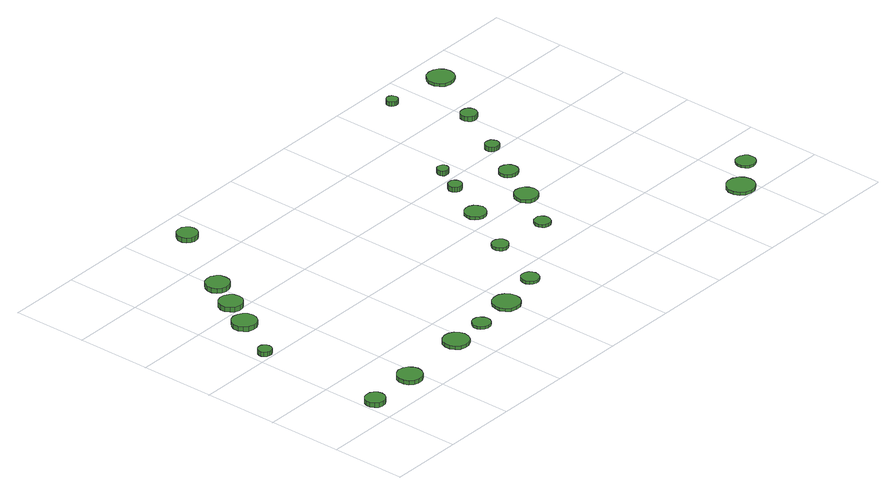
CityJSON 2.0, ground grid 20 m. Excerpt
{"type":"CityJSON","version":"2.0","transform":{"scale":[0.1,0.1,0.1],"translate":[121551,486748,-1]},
"CityObjects":{
"tree1":{"type":"SolitaryVegetationObject","geometry":[{"type":"MultiSurface","lod":"1","boundaries":[[[0,1,2,3,4,5,6,7,8,9,10,11,12,13,14]],[[15,16,17,18,19,20,21,22,23,24,25,26,27,28,29]],[[0,29,28,1]],[[1,28,27,2]],[[2,27,26,3]],[[3,26,25,4]],[[4,25,24,5]],[[5,24,23,6]],[[6,23,22,7]],[[7,22,21,8]],[[8,21,20,9]],[[9,20,19,10]],[[10,19,18,11]],[[11,18,17,12]],[[12,17,16,13]],[[13,16,15,14]],[[14,15,29,0]]]}]},
"tree2":{"type":"SolitaryVegetationObject","geometry":[{"type":"MultiSurface","lod":"1","boundaries":[[[30,31,32,33,34,35,36,37,38,39,40,41,42,43,44]],[[45,46,47,48,49,50,51,52,53,54,55,56,57,58,59]],[[30,59,58,31]],[[31,58,57,32]],[[32,57,56,33]],[[33,56,55,34]],[[34,55,54,35]],[[35,54,53,36]],[[36,53,52,37]],[[37,52,51,38]],[[38,51,50,39]],[[39,50,49,40]],[[40,49,48,41]],[[41,48,47,42]],[[42,47,46,43]],[[43,46,45,44]],[[44,45,59,30]]]}]},
"tree3":{"type":"SolitaryVegetationObject","geometry":[{"type":"MultiSurface","lod":"1","boundaries":[[[60,61,62,63,64,65,66,67,68,69,70,71,72,73,74]],[[75,76,77,78,79,80,81,82,83,84,85,86,87,88,89]],[[60,89,88,61]],[[61,88,87,62]],[[62,87,86,63]],[[63,86,85,64]],[[64,85,84,65]],[[65,84,83,66]],[[66,83,82,67]],[[67,82,81,68]],[[68,81,80,69]],[[69,80,79,70]],[[70,79,78,71]],[[71,78,77,72]],[[72,77,76,73]],[[73,76,75,74]],[[74,75,89,60]]]}]},
"tree4":{"type":"SolitaryVegetationObject","geometry":[{"type":"MultiSurface","lod":"1","boundaries":[[[90,91,92,93,94,95,96,97,98,99,100,101,102,103,104]],[[105,106,107,108,109,110,111,112,113,114,115,116,117,118,119]],[[90,119,118,91]],[[91,118,117,92]],[[92,117,116,93]],[[93,116,115,94]],[[94,115,114,95]],[[95,114,113,96]],[[96,113,112,97]],[[97,112,111,98]],[[98,111,110,99]],[[99,110,109,100]],[[100,109,108,101]],[[101,108,107,102]],[[102,107,106,103]],[[103,106,105,104]],[[104,105,119,90]]]}]},
"tree5":{"type":"SolitaryVegetationObject","geometry":[{"type":"MultiSurface","lod":"1","boundaries":[[[120,121,122,123,124,125,126,127,128,129,130,131,132,133,134]],[[135,136,137,138,139,140,141,142,143,144,145,146,147,148,149]],[[120,149,148,121]],[[121,148,147,122]],[[122,147,146,123]],[[123,146,145,124]],[[124,145,144,125]],[[125,144,143,126]],[[126,143,142,127]],[[127,142,141,128]],[[128,141,140,129]],[[129,140,139,130]],[[130,139,138,131]],[[131,138,137,132]],[[132,137,136,133]],[[133,136,135,134]],[[134,135,149,120]]]}]},
"tree6":{"type":"SolitaryVegetationObject","geometry":[{"type":"MultiSurface","lod":"1","boundaries":[[[150,151,152,153,154,155,156,157,158,159,160,161,162,163,164]],[[165,166,167,168,169,170,171,172,173,174,175,176,177,178,179]],[[150,179,178,151]],[[151,178,177,152]],[[152,177,176,153]],[[153,176,175,154]],[[154,175,174,155]],[[155,174,173,156]],[[156,173,172,157]],[[157,172,171,158]],[[158,171,170,159]],[[159,170,169,160]],[[160,169,168,161]],[[161,168,167,162]],[[162,167,166,163]],[[163,166,165,164]],[[164,165,179,150]]]}]},
"tree7":{"type":"SolitaryVegetationObject","geometry":[{"type":"MultiSurface","lod":"1","boundaries":[[[180,181,182,183,184,185,186,187,188,189,190,191,192,193,194]],[[195,196,197,198,199,200,201,202,203,204,205,206,207,208,209]],[[180,209,208,181]],[[181,208,207,182]],[[182,207,206,183]],[[183,206,205,184]],[[184,205,204,185]],[[185,204,203,186]],[[186,203,202,187]],[[187,202,201,188]],[[188,201,200,189]],[[189,200,199,190]],[[190,199,198,191]],[[191,198,197,192]],[[192,197,196,193]],[[193,196,195,194]],[[194,195,209,180]]]}]},
"tree8":{"type":"SolitaryVegetationObject","geometry":[{"type":"MultiSurface","lod":"1","boundaries":[[[210,211,212,213,214,215,216,217,218,219,220,221,222,223,224]],[[225,226,227,228,229,230,231,232,233,234,235,236,237,238,239]],[[210,239,238,211]],[[211,238,237,212]],[[212,237,236,213]],[[213,236,235,214]],[[214,235,234,215]],[[215,234,233,216]],[[216,233,232,217]],[[217,232,231,218]],[[218,231,230,219]],[[219,230,229,220]],[[220,229,228,221]],[[221,228,227,222]],[[222,227,226,223]],[[223,226,225,224]],[[224,225,239,210]]]}]},
"tree9":{"type":"SolitaryVegetationObject","geometry":[{"type":"MultiSurface","lod":"1","boundaries":[[[240,241,242,243,244,245,246,247,248,249,250,251,252,253,254]],[[255,256,257,258,259,260,261,262,263,264,265,266,267,268,269]],[[240,269,268,241]],[[241,268,267,242]],[[242,267,266,243]],[[243,266,265,244]],[[244,265,264,245]],[[245,264,263,246]],[[246,263,262,247]],[[247,262,261,248]],[[248,261,260,249]],[[249,260,259,250]],[[250,259,258,251]],[[251,258,257,252]],[[252,257,256,253]],[[253,256,255,254]],[[254,255,269,240]]]}]},
"tree10":{"type":"SolitaryVegetationObject","geometry":[{"type":"MultiSurface","lod":"1","boundaries":[[[270,271,272,273,274,275,276,277,278,279,280,281,282,283,284]],[[285,286,287,288,289,290,291,292,293,294,295,296,297,298,299]],[[270,299,298,271]],[[271,298,297,272]],[[272,297,296,273]],[[273,296,295,274]],[[274,295,294,275]],[[275,294,293,276]],[[276,293,292,277]],[[277,292,291,278]],[[278,291,290,279]],[[279,290,289,280]],[[280,289,288,281]],[[281,288,287,282]],[[282,287,286,283]],[[283,286,285,284]],[[284,285,299,270]]]}]},
"tree11":{"type":"SolitaryVegetationObject","geometry":[{"type":"MultiSurface","lod":"1","boundaries":[[[300,301,302,303,304,305,306,307,308,309,310,311,312,313,314]],[[315,316,317,318,319,320,321,322,323,324,325,326,327,328,329]],[[300,329,328,301]],[[301,328,327,302]],[[302,327,326,303]],[[303,326,325,304]],[[304,325,324,305]],[[305,324,323,306]],[[306,323,322,307]],[[307,322,321,308]],[[308,321,320,309]],[[309,320,319,310]],[[310,319,318,311]],[[311,318,317,312]],[[312,317,316,313]],[[313,316,315,314]],[[314,315,329,300]]]}]},
"tree12":{"type":"SolitaryVegetationObject","geometry":[{"type":"MultiSurface","lod":"1","boundaries":[[[330,331,332,333,334,335,336,337,338,339,340,341,342,343,344]],[[345,346,347,348,349,350,351,352,353,354,355,356,357,358,359]],[[330,359,358,331]],[[331,358,357,332]],[[332,357,356,333]],[[333,356,355,334]],[[334,355,354,335]],[[335,354,353,336]],[[336,353,352,337]],[[337,352,351,338]],[[338,351,350,339]],[[339,350,349,340]],[[340,349,348,341]],[[341,348,347,342]],[[342,347,346,343]],[[343,346,345,344]],[[344,345,359,330]]]}]},
"tree13":{"type":"SolitaryVegetationObject","geometry":[{"type":"MultiSurface","lod":"1","boundaries":[[[360,361,362,363,364,365,366,367,368,369,370,371,372,373,374]],[[375,376,377,378,379,380,381,382,383,384,385,386,387,388,389]],[[360,389,388,361]],[[361,388,387,362]],[[362,387,386,363]],[[363,386,385,364]],[[364,385,384,365]],[[365,384,383,366]],[[366,383,382,367]],[[367,382,381,368]],[[368,381,380,369]],[[369,380,379,370]],[[370,379,378,371]],[[371,378,377,372]],[[372,377,376,373]],[[373,376,375,374]],[[374,375,389,360]]]}]},
"tree14":{"type":"SolitaryVegetationObject","geometry":[{"type":"MultiSurface","lod":"1","boundaries":[[[390,391,392,393,394,395,396,397,398,399,400,401,402,403,404]],[[405,406,407,408,409,410,411,412,413,414,415,416,417,418,419]],[[390,419,418,391]],[[391,418,417,392]],[[392,417,416,393]],[[393,416,415,394]],[[394,415,414,395]],[[395,414,413,396]],[[396,413,412,397]],[[397,412,411,398]],[[398,411,410,399]],[[399,410,409,400]],[[400,409,408,401]],[[401,408,407,402]],[[402,407,406,403]],[[403,406,405,404]],[[404,405,419,390]]]}]},
"tree15":{"type":"SolitaryVegetationObject","geometry":[{"type":"MultiSurface","lod":"1","boundaries":[[[420,421,422,423,424,425,426,427,428,429,430,431,432,433,434]],[[435,436,437,438,439,440,441,442,443,444,445,446,447,448,449]],[[420,449,448,421]],[[421,448,447,422]],[[422,447,446,423]],[[423,446,445,424]],[[424,445,444,425]],[[425,444,443,426]],[[426,443,442,427]],[[427,442,441,428]],[[428,441,440,429]],[[429,440,439,430]],[[430,439,438,431]],[[431,438,437,432]],[[432,437,436,433]],[[433,436,435,434]],[[434,435,449,420]]]}]},
"tree16":{"type":"SolitaryVegetationObject","geometry":[{"type":"MultiSurface","lod":"1","boundaries":[[[450,451,452,453,454,455,456,457,458,459,460,461,462,463,464]],[[465,466,467,468,469,470,471,472,473,474,475,476,477,478,479]],[[450,479,478,451]],[[451,478,477,452]],[[452,477,476,453]],[[453,476,475,454]],[[454,475,474,455]],[[455,474,473,456]],[[456,473,472,457]],[[457,472,471,458]],[[458,471,470,459]],[[459,470,469,460]],[[460,469,468,461]],[[461,468,467,462]],[[462,467,466,463]],[[463,466,465,464]],[[464,465,479,450]]]}]},
"tree17":{"type":"SolitaryVegetationObject","geometry":[{"type":"MultiSurface","lod":"1","boundaries":[[[480,481,482,483,484,485,486,487,488,489,490,491,492,493,494]],[[495,496,497,498,499,500,501,502,503,504,505,506,507,508,509]],[[480,509,508,481]],[[481,508,507,482]],[[482,507,506,483]],[[483,506,505,484]],[[484,505,504,485]],[[485,504,503,486]],[[486,503,502,487]],[[487,502,501,488]],[[488,501,500,489]],[[489,500,499,490]],[[490,499,498,491]],[[491,498,497,492]],[[492,497,496,493]],[[493,496,495,494]],[[494,495,509,480]]]}]},
"tree18":{"type":"SolitaryVegetationObject","geometry":[{"type":"MultiSurface","lod":"1","boundaries":[[[510,511,512,513,514,515,516,517,518,519,520,521,522,523,524]],[[525,526,527,528,529,530,531,532,533,534,535,536,537,538,539]],[[510,539,538,511]],[[511,538,537,512]],[[512,537,536,513]],[[513,536,535,514]],[[514,535,534,515]],[[515,534,533,516]],[[516,533,532,517]],[[517,532,531,518]],[[518,531,530,519]],[[519,530,529,520]],[[520,529,528,521]],[[521,528,527,522]],[[522,527,526,523]],[[523,526,525,524]],[[524,525,539,510]]]}]},
"tree19":{"type":"SolitaryVegetationObject","geometry":[{"type":"MultiSurface","lod":"1","boundaries":[[[540,541,542,543,544,545,546,547,548,549,550,551,552,553,554]],[[555,556,557,558,559,560,561,562,563,564,565,566,567,568,569]],[[540,569,568,541]],[[541,568,567,542]],[[542,567,566,543]],[[543,566,565,544]],[[544,565,564,545]],[[545,564,563,546]],[[546,563,562,547]],[[547,562,561,548]],[[548,561,560,549]],[[549,560,559,550]],[[550,559,558,551]],[[551,558,557,552]],[[552,557,556,553]],[[553,556,555,554]],[[554,555,569,540]]]}]},
"tree20":{"type":"SolitaryVegetationObject","geometry":[{"type":"MultiSurface","lod":"1","boundaries":[[[570,571,572,573,574,575,576,577,578,579,580,581,582,583,584]],[[585,586,587,588,589,590,591,592,593,594,595,596,597,598,599]],[[570,599,598,571]],[[571,598,597,572]],[[572,597,596,573]],[[573,596,595,574]],[[574,595,594,575]],[[575,594,593,576]],[[576,593,592,577]],[[577,592,591,578]],[[578,591,590,579]],[[579,590,589,580]],[[580,589,588,581]],[[581,588,587,582]],[[582,587,586,583]],[[583,586,585,584]],[[584,585,599,570]]]}]},
"tree21":{"type":"SolitaryVegetationObject","geometry":[{"type":"MultiSurface","lod":"1","boundaries":[[[600,601,602,603,604,605,606,607,608,609,610,611,612,613,614]],[[615,616,617,618,619,620,621,622,623,624,625,626,627,628,629]],[[600,629,628,601]],[[601,628,627,602]],[[602,627,626,603]],[[603,626,625,604]],[[604,625,624,605]],[[605,624,623,606]],[[606,623,622,607]],[[607,622,621,608]],[[608,621,620,609]],[[609,620,619,610]],[[610,619,618,611]],[[611,618,617,612]],[[612,617,616,613]],[[613,616,615,614]],[[614,615,629,600]]]}]},
"tree22":{"type":"SolitaryVegetationObject","geometry":[{"type":"MultiSurface","lod":"1","boundaries":[[[630,631,632,633,634,635,636,637,638,639,640,641,642,643,644]],[[645,646,647,648,649,650,651,652,653,654,655,656,657,658,659]],[[630,659,658,631]],[[631,658,657,632]],[[632,657,656,633]],[[633,656,655,634]],[[634,655,654,635]],[[635,654,653,636]],[[636,653,652,637]],[[637,652,651,638]],[[638,651,650,639]],[[639,650,649,640]],[[640,649,648,641]],[[641,648,647,642]],[[642,647,646,643]],[[643,646,645,644]],[[644,645,659,630]]]}]},
"tree23":{"type":"SolitaryVegetationObject","geometry":[{"type":"MultiSurface","lod":"1","boundaries":[[[660,661,662,663,664,665,666,667,668,669,670,671,672,673,674]],[[675,676,677,678,679,680,681,682,683,684,685,686,687,688,689]],[[660,689,688,661]],[[661,688,687,662]],[[662,687,686,663]],[[663,686,685,664]],[[664,685,684,665]],[[665,684,683,666]],[[666,683,682,667]],[[667,682,681,668]],[[668,681,680,669]],[[669,680,679,670]],[[670,679,678,671]],[[671,678,677,672]],[[672,677,676,673]],[[673,676,675,674]],[[674,675,689,660]]]}]},
"tree24":{"type":"SolitaryVegetationObject","geometry":[{"type":"MultiSurface","lod":"1","boundaries":[[[690,691,692,693,694,695,696,697,698,699,700,701,702,703,704]],[[705,706,707,708,709,710,711,712,713,714,715,716,717,718,719]],[[690,719,718,691]],[[691,718,717,692]],[[692,717,716,693]],[[693,716,715,694]],[[694,715,714,695]],[[695,714,713,696]],[[696,713,712,697]],[[697,712,711,698]],[[698,711,710,699]],[[699,710,709,700]],[[700,709,708,701]],[[701,708,707,702]],[[702,707,706,703]],[[703,706,705,704]],[[704,705,719,690]]]}]}
},
"vertices":[
[53,67,25],[51,78,25],[44,87,25],[35,92,25],[24,93,25],[13,90,25],[5,83,25],[1,73,25],[1,62,25],[5,52,25],[13,44,25],[24,41,25],[35,42,25],[44,48,25],[51,57,25],[51,57,12],[44,48,12],[35,42,12],[24,41,12],[13,44,12],[5,52,12],[1,62,12],[1,73,12],[5,83,12],[13,90,12],[24,93,12],[35,92,12],[44,87,12],[51,78,12],[53,67,12],
[57,424,19],[56,432,19],[51,438,19],[45,442,19],[37,442,19],[30,440,19],[24,435,19],[21,428,19],[21,421,19],[24,414,19],[30,409,19],[37,406,19],[45,407,19],[51,411,19],[56,417,19],[56,417,7],[51,411,7],[45,407,7],[37,406,7],[30,409,7],[24,414,7],[21,421,7],[21,428,7],[24,435,7],[30,440,7],[37,442,7],[45,442,7],[51,438,7],[56,432,7],[57,424,7],
[206,81,19],[203,94,19],[195,105,19],[183,112,19],[169,114,19],[156,109,19],[146,100,19],[141,88,19],[141,74,19],[146,61,19],[156,52,19],[169,48,19],[183,49,19],[195,56,19],[203,67,19],[203,67,7],[195,56,7],[183,49,7],[169,48,7],[156,52,7],[146,61,7],[141,74,7],[141,88,7],[146,100,7],[156,109,7],[169,114,7],[183,112,7],[195,105,7],[203,94,7],[206,81,7],
[141,546,20],[138,560,20],[130,570,20],[118,577,20],[105,579,20],[92,575,20],[82,565,20],[76,553,20],[76,540,20],[82,527,20],[92,518,20],[105,514,20],[118,515,20],[130,522,20],[138,533,20],[138,533,7],[130,522,7],[118,515,7],[105,514,7],[92,518,7],[82,527,7],[76,540,7],[76,553,7],[82,565,7],[92,575,7],[105,579,7],[118,577,7],[130,570,7],[138,560,7],[141,546,7],
[184,626,23],[181,639,23],[173,649,23],[162,656,23],[149,657,23],[136,653,23],[127,645,23],[121,633,23],[121,620,23],[127,608,23],[136,599,23],[149,595,23],[162,596,23],[173,603,23],[181,613,23],[181,613,10],[173,603,10],[162,596,10],[149,595,10],[136,599,10],[127,608,10],[121,620,10],[121,633,10],[127,645,10],[136,653,10],[149,657,10],[162,656,10],[173,649,10],[181,639,10],[184,626,10],
[406,102,16],[403,115,16],[395,127,16],[382,134,16],[369,135,16],[355,131,16],[344,122,16],[339,109,16],[339,95,16],[344,82,16],[355,72,16],[369,68,16],[382,69,16],[395,76,16],[403,88,16],[403,88,7],[395,76,7],[382,69,7],[369,68,7],[355,72,7],[344,82,7],[339,95,7],[339,109,7],[344,122,7],[355,131,7],[369,135,7],[382,134,7],[395,127,7],[403,115,7],[406,102,7],
[228,705,25],[226,718,25],[218,728,25],[207,735,25],[194,736,25],[181,732,25],[172,723,25],[166,711,25],[166,698,25],[172,686,25],[181,678,25],[194,674,25],[207,675,25],[218,682,25],[226,692,25],[226,692,12],[218,682,12],[207,675,12],[194,674,12],[181,678,12],[172,686,12],[166,698,12],[166,711,12],[172,723,12],[181,732,12],[194,736,12],[207,735,12],[218,728,12],[226,718,12],[228,705,12],
[500,109,14],[498,118,14],[492,127,14],[484,132,14],[474,133,14],[464,130,14],[457,123,14],[453,114,14],[453,104,14],[457,95,14],[464,88,14],[474,85,14],[484,86,14],[492,91,14],[498,99,14],[498,99,7],[492,91,7],[484,86,7],[474,85,7],[464,88,7],[457,95,7],[453,104,7],[453,114,7],[457,123,7],[464,130,7],[474,133,7],[484,132,7],[492,127,7],[498,118,7],[500,109,7],
[358,912,23],[356,923,23],[349,932,23],[340,938,23],[328,939,23],[318,936,23],[309,928,23],[304,918,23],[304,906,23],[309,896,23],[318,888,23],[328,885,23],[340,886,23],[349,892,23],[356,901,23],[356,901,10],[349,892,10],[340,886,10],[328,885,10],[318,888,10],[309,896,10],[304,906,10],[304,918,10],[309,928,10],[318,936,10],[328,939,10],[340,938,10],[349,932,10],[356,923,10],[358,912,10],
[624,123,15],[621,138,15],[612,150,15],[599,158,15],[584,159,15],[570,155,15],[559,145,15],[553,131,15],[553,116,15],[559,102,15],[570,92,15],[584,88,15],[599,89,15],[612,97,15],[621,109,15],[621,109,7],[612,97,7],[599,89,7],[584,88,7],[570,92,7],[559,102,7],[553,116,7],[553,131,7],[559,145,7],[570,155,7],[584,159,7],[599,158,7],[612,150,7],[621,138,7],[624,123,7],
[736,154,15],[734,163,15],[729,171,15],[720,176,15],[710,177,15],[701,174,15],[694,168,15],[690,159,15],[690,149,15],[694,140,15],[701,133,15],[710,130,15],[720,131,15],[729,136,15],[734,144,15],[734,144,7],[729,136,7],[720,131,7],[710,130,7],[701,133,7],[694,140,7],[690,149,7],[690,159,7],[694,168,7],[701,174,7],[710,177,7],[720,176,7],[729,171,7],[734,163,7],[736,154,7],
[807,308,15],[806,317,15],[800,324,15],[792,329,15],[783,330,15],[774,327,15],[768,321,15],[764,313,15],[764,303,15],[768,295,15],[774,289,15],[783,286,15],[792,287,15],[800,292,15],[806,299,15],[806,299,7],[800,292,7],[792,287,7],[783,286,7],[774,289,7],[768,295,7],[764,303,7],[764,313,7],[768,321,7],[774,327,7],[783,330,7],[792,329,7],[800,324,7],[806,317,7],[807,308,7],
[892,451,15],[889,462,15],[882,472,15],[872,478,15],[860,479,15],[849,475,15],[841,468,15],[836,457,15],[836,445,15],[841,434,15],[849,427,15],[860,423,15],[872,424,15],[882,430,15],[889,440,15],[889,440,7],[882,430,7],[872,424,7],[860,423,7],[849,427,7],[841,434,7],[836,445,7],[836,457,7],[841,468,7],[849,475,7],[860,479,7],[872,478,7],[882,472,7],[889,462,7],[892,451,7],
[955,299,15],[953,308,15],[948,315,15],[941,320,15],[932,320,15],[923,318,15],[917,312,15],[913,304,15],[913,295,15],[917,287,15],[923,281,15],[932,278,15],[941,279,15],[948,283,15],[953,291,15],[953,291,7],[948,283,7],[941,279,7],[932,278,7],[923,281,7],[917,287,7],[913,295,7],[913,304,7],[917,312,7],[923,318,7],[932,320,7],[941,320,7],[948,315,7],[953,308,7],[955,299,7],
[942,565,20],[940,573,20],[936,579,20],[929,583,20],[921,583,20],[914,581,20],[909,576,20],[906,569,20],[906,561,20],[909,555,20],[914,549,20],[921,547,20],[929,548,20],[936,552,20],[940,558,20],[940,558,7],[936,552,7],[929,548,7],[921,547,7],[914,549,7],[909,555,7],[906,561,7],[906,569,7],[909,576,7],[914,581,7],[921,583,7],[929,583,7],[936,579,7],[940,573,7],[942,565,7],
[1035,409,16],[1032,422,16],[1025,432,16],[1014,438,16],[1001,440,16],[989,436,16],[979,427,16],[974,415,16],[974,402,16],[979,391,16],[989,382,16],[1001,378,16],[1014,380,16],[1025,386,16],[1032,396,16],[1032,396,7],[1025,386,7],[1014,380,7],[1001,378,7],[989,382,7],[979,391,7],[974,402,7],[974,415,7],[979,427,7],[989,436,7],[1001,440,7],[1014,438,7],[1025,432,7],[1032,422,7],[1035,409,7],
[975,634,21],[974,640,21],[970,645,21],[965,648,21],[958,649,21],[952,647,21],[948,643,21],[945,637,21],[945,631,21],[948,625,21],[952,621,21],[958,619,21],[965,620,21],[970,623,21],[974,628,21],[974,628,8],[970,623,8],[965,620,8],[958,619,8],[952,621,8],[948,625,8],[945,631,8],[945,637,8],[948,643,8],[952,647,8],[958,649,8],[965,648,8],[970,645,8],[974,640,8],[975,634,8],
[1086,512,17],[1084,522,17],[1078,530,17],[1069,535,17],[1059,537,17],[1049,533,17],[1041,527,17],[1037,517,17],[1037,507,17],[1041,498,17],[1049,491,17],[1059,488,17],[1069,489,17],[1078,494,17],[1084,502,17],[1084,502,8],[1078,494,8],[1069,489,8],[1059,488,8],[1049,491,8],[1041,498,8],[1037,507,8],[1037,517,8],[1041,527,8],[1049,533,8],[1059,537,8],[1069,535,8],[1078,530,8],[1084,522,8],[1086,512,8],
[1140,614,23],[1138,621,23],[1134,628,23],[1127,631,23],[1119,632,23],[1112,630,23],[1106,625,23],[1103,618,23],[1103,610,23],[1106,603,23],[1112,598,23],[1119,596,23],[1127,597,23],[1134,600,23],[1138,607,23],[1138,607,11],[1134,600,11],[1127,597,11],[1119,596,11],[1112,598,11],[1106,603,11],[1103,610,11],[1103,618,11],[1106,625,11],[1112,630,11],[1119,632,11],[1127,631,11],[1134,628,11],[1138,621,11],[1140,614,11],
[1403,37,17],[1400,52,17],[1391,64,17],[1377,72,17],[1362,74,17],[1348,69,17],[1336,59,17],[1330,45,17],[1330,29,17],[1336,15,17],[1348,5,17],[1362,0,17],[1377,2,17],[1391,10,17],[1400,22,17],[1400,22,9],[1391,10,9],[1377,2,9],[1362,0,9],[1348,5,9],[1336,15,9],[1330,29,9],[1330,45,9],[1336,59,9],[1348,69,9],[1362,74,9],[1377,72,9],[1391,64,9],[1400,52,9],[1403,37,9],
[1148,938,19],[1146,944,19],[1143,949,19],[1137,952,19],[1131,953,19],[1125,951,19],[1120,947,19],[1117,941,19],[1117,935,19],[1120,929,19],[1125,924,19],[1131,922,19],[1137,923,19],[1143,926,19],[1146,931,19],[1146,931,7],[1143,926,7],[1137,923,7],[1131,922,7],[1125,924,7],[1120,929,7],[1117,935,7],[1117,941,7],[1120,947,7],[1125,951,7],[1131,953,7],[1137,952,7],[1143,949,7],[1146,944,7],[1148,938,7],
[1216,748,25],[1214,757,25],[1209,764,25],[1201,768,25],[1192,769,25],[1184,767,25],[1177,761,25],[1174,752,25],[1174,744,25],[1177,736,25],[1184,730,25],[1192,727,25],[1201,728,25],[1209,732,25],[1214,740,25],[1214,740,12],[1209,732,12],[1201,728,12],[1192,727,12],[1184,730,12],[1177,736,12],[1174,744,12],[1174,752,12],[1177,761,12],[1184,767,12],[1192,769,12],[1201,768,12],[1209,764,12],[1214,757,12],[1216,748,12],
[1489,102,15],[1487,113,15],[1480,121,15],[1471,127,15],[1460,128,15],[1450,125,15],[1442,117,15],[1438,107,15],[1438,97,15],[1442,87,15],[1450,80,15],[1460,76,15],[1471,78,15],[1480,83,15],[1487,92,15],[1487,92,9],[1480,83,9],[1471,78,9],[1460,76,9],[1450,80,9],[1442,87,9],[1438,97,9],[1438,107,9],[1442,117,9],[1450,125,9],[1460,128,9],[1471,127,9],[1480,121,9],[1487,113,9],[1489,102,9],
[1328,919,16],[1325,933,16],[1316,945,16],[1303,952,16],[1289,954,16],[1274,950,16],[1264,940,16],[1258,926,16],[1258,911,16],[1264,898,16],[1274,888,16],[1289,884,16],[1303,885,16],[1316,892,16],[1325,904,16],[1325,904,8],[1316,892,8],[1303,885,8],[1289,884,8],[1274,888,8],[1264,898,8],[1258,911,8],[1258,926,8],[1264,940,8],[1274,950,8],[1289,954,8],[1303,952,8],[1316,945,8],[1325,933,8],[1328,919,8]
]}
